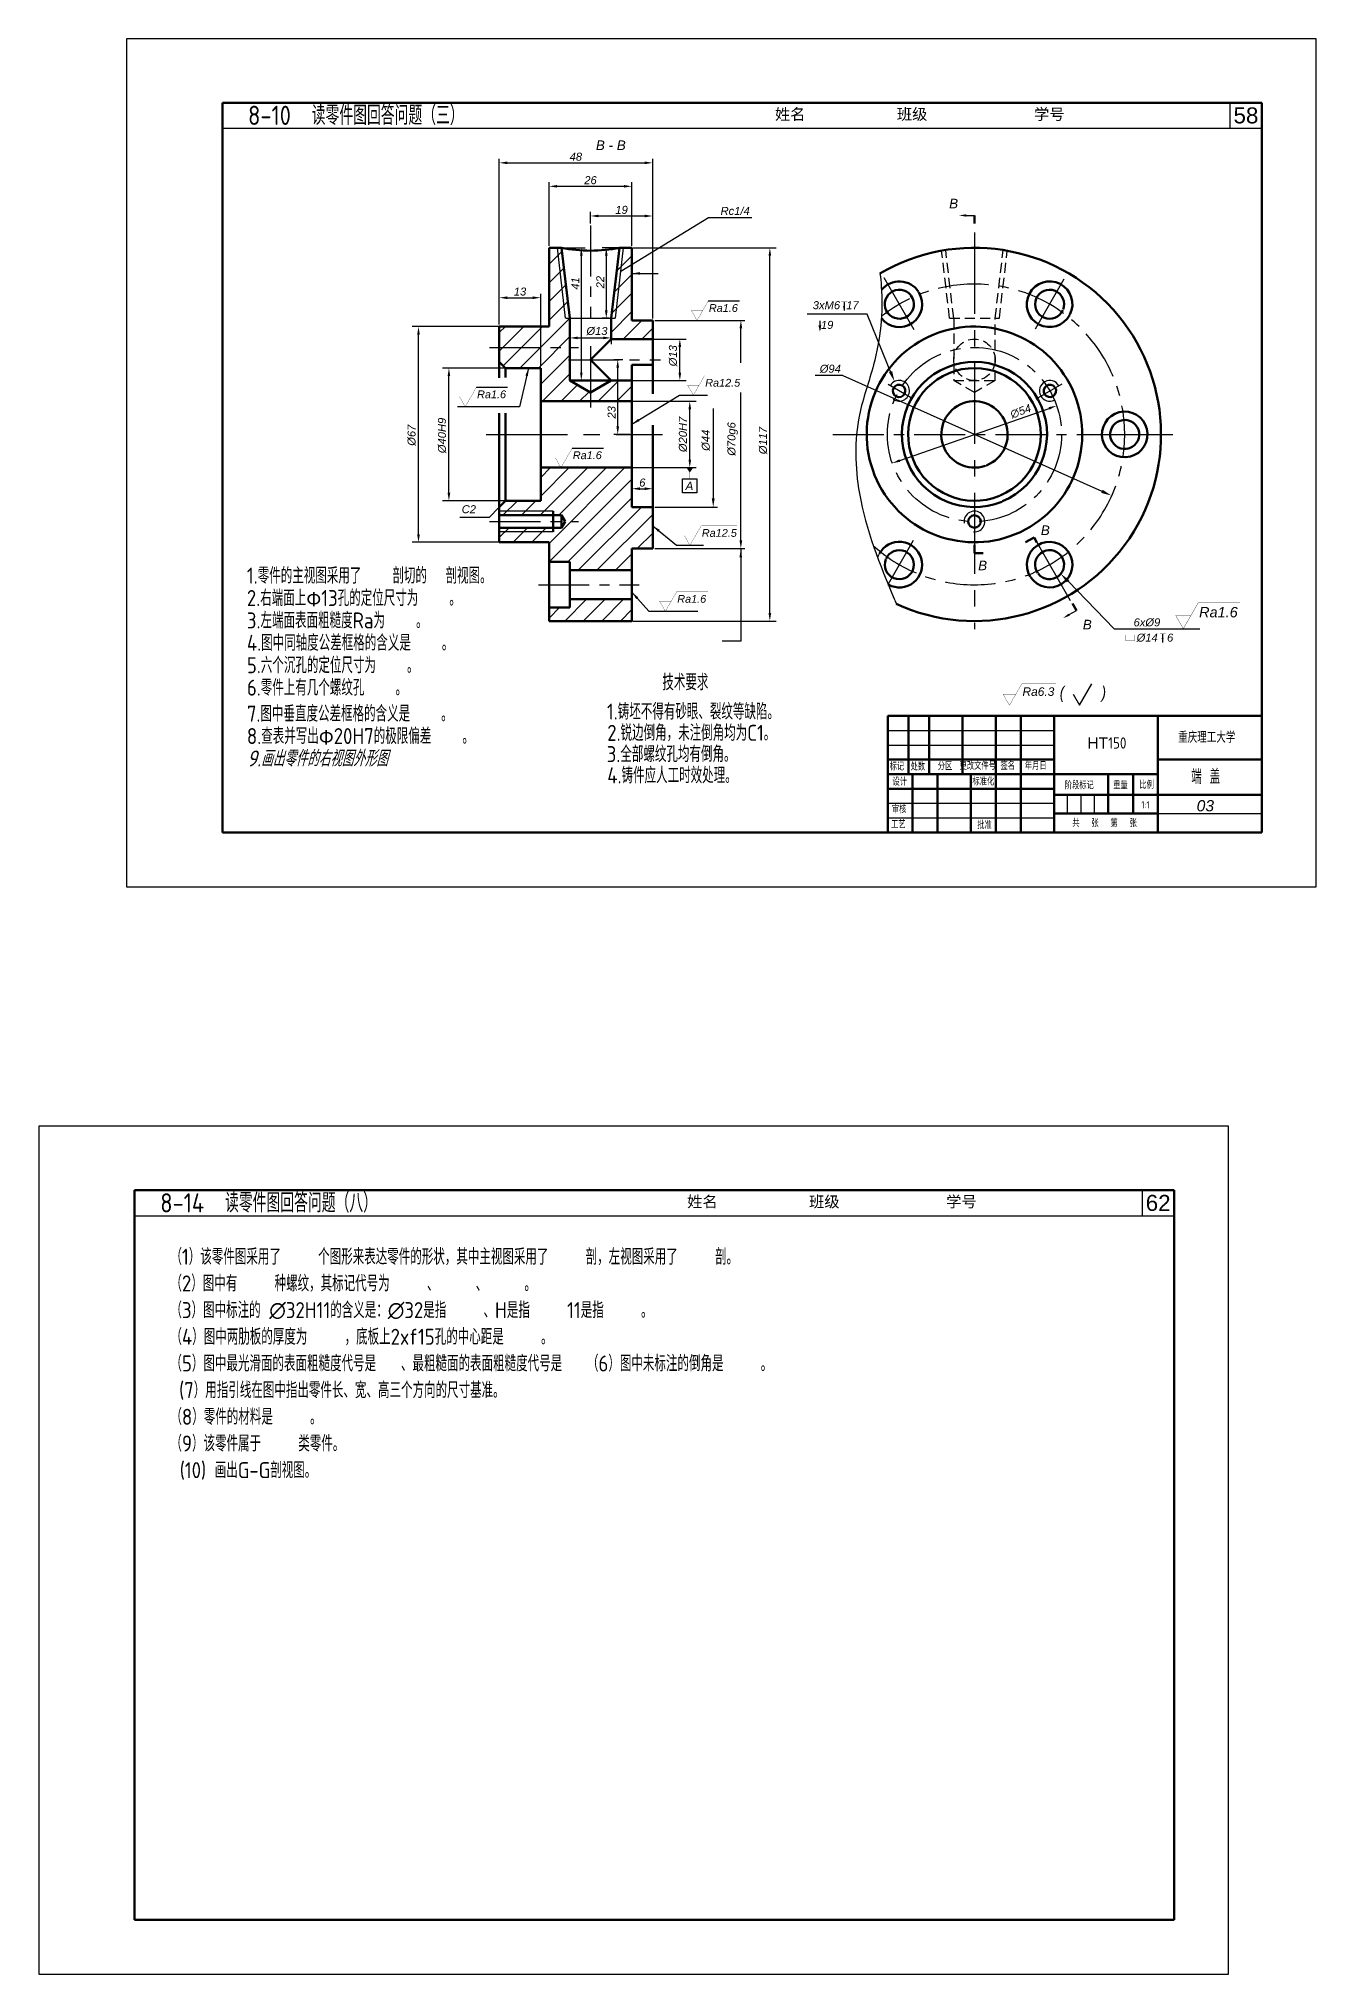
# Model space of a CAD drawing. Header units: millimetres. Extents: x 769 to 2439, y 381 to 1643.
# Drawn here: x 1188 to 1587, y 381 to 986 of the extents above; entities that cross this region are included whole.
import ezdxf

# ---------------------------------------------------------------- set-up
doc = ezdxf.new("R2010")
doc.units = ezdxf.units.MM
doc.linetypes.add('CENTER', pattern=[50.8, 31.75, -6.35, 6.35, -6.35])
doc.linetypes.add('HIDDEN', pattern=[9.525, 6.35, -3.175])
for name, color, linetype in [('7标注层', 7, 'Continuous'), ('ST尺寸', 7, 'Continuous'), ('ST虚线', 7, 'HIDDEN'), ('中心线', 250, 'CENTER'), ('尺寸标注', 250, 'Continuous'), ('文字', 7, 'Continuous'), ('标注', 250, 'Continuous'), ('答案细实线', 7, 'Continuous')]:
    doc.layers.add(name, color=color, linetype=linetype)
doc.layers.add('答案粗实线', color=7, linetype='Continuous', lineweight=60)
doc.layers.add('粗实线', color=7, linetype='Continuous', lineweight=50)
doc.styles.add('DIM', font='ariali.ttf')
doc.styles.add('汉字', font='gbenor.shx', dxfattribs={"height": 5, "bigfont": 'gbcbig.shx'})
doc.dimstyles.get("Standard").update_dxf_attribs({"dimtxt": 2.5, "dimasz": 2.5, "dimexe": 2, "dimexo": 0.0625, "dimgap": 0.5, "dimtad": 1, "dimdec": 0, "dimzin": 0, "dimdsep": 46, "dimtxsty": 'DIM', "dimcen": 0.09, "dimadec": 0, "dimazin": 0, "dimtfac": 1, "dimtdec": 0, "dimtofl": 0, "dimtmove": 0, "dimatfit": 3, "dimfxl": 0, "dimtolj": 1, "dimtzin": 0, "dimarcsym": 0})
doc.dimstyles.new('前缀Standard', dxfattribs={"dimtxt": 2.5, "dimasz": 2.5, "dimexe": 2, "dimexo": 0.2, "dimgap": 0.7, "dimtad": 1, "dimdec": 0, "dimzin": 0, "dimdsep": 46, "dimtxsty": 'DIM', "dimcen": 0.09, "dimadec": 0, "dimazin": 0, "dimtfac": 1, "dimtdec": 0, "dimtofl": 0, "dimtmove": 0, "dimatfit": 0, "dimfxl": 0, "dimtolj": 1, "dimtzin": 0, "dimarcsym": 0})

# ---------------------------------------------------------------- blocks, each defined once
blk = doc.blocks.new('*D44')
at = {"layer": '7标注层', "color": 0, "lineweight": -2, "ltscale": 0.8, "transparency": 16777216}
for p, q in [((1373.34, 872.5), (1393.22, 872.5)), ((1391.22, 854.26), (1391.22, 870)), ((1373.34, 851.76), (1393.22, 851.76))]:
    blk.add_line(p, q, dxfattribs=at)
at = {"layer": '7标注层', "color": 0, "ltscale": 0.8, "transparency": 16777216}
for points in [[(1390.81, 870), (1391.64, 870), (1391.22, 872.5)], [(1390.81, 854.26), (1391.64, 854.26), (1391.22, 851.76)]]:
    blk.add_solid(points, dxfattribs=at)
at = {"layer": 'Defpoints', "color": 0, "ltscale": 0.8, "transparency": 16777216}
for p in [(1373.14, 872.5), (1391.22, 872.5), (1373.14, 851.76)]:
    blk.add_point(p, dxfattribs=at)
at = {"layer": '7标注层', "color": 0, "ltscale": 0.8, "transparency": 16777216, "insert": (1389.1, 862.13), "char_height": 2.5, "attachment_point": 5, "rotation": 90, "style": 'DIM'}
blk.add_mtext('\\A1;%%c20H7', dxfattribs=at)
blk = doc.blocks.new('*D45')
at = {"layer": '7标注层', "color": 0, "lineweight": -2, "ltscale": 0.8, "transparency": 16777216}
for p, q in [((1333.41, 882.86), (1313.92, 882.86)), ((1315.92, 843.89), (1315.92, 880.36)), ((1333.41, 841.39), (1313.92, 841.39))]:
    blk.add_line(p, q, dxfattribs=at)
at = {"layer": '7标注层', "color": 0, "ltscale": 0.8, "transparency": 16777216}
for points in [[(1315.5, 880.36), (1316.33, 880.36), (1315.92, 882.86)], [(1315.5, 843.89), (1316.33, 843.89), (1315.92, 841.39)]]:
    blk.add_solid(points, dxfattribs=at)
at = {"layer": 'Defpoints', "color": 0, "ltscale": 0.8, "transparency": 16777216}
for p in [(1315.92, 882.86), (1333.61, 882.86), (1333.61, 841.39)]:
    blk.add_point(p, dxfattribs=at)
at = {"layer": '7标注层', "color": 0, "ltscale": 0.8, "transparency": 16777216, "insert": (1313.79, 861.8), "char_height": 2.5, "attachment_point": 5, "rotation": 90, "style": 'DIM'}
blk.add_mtext('\\A1;%%c40H9', dxfattribs=at)
blk = doc.blocks.new('*D46')
at = {"layer": '7标注层', "color": 0, "lineweight": -2, "ltscale": 0.8, "transparency": 16777216}
for p, q in [((1373.34, 920.45), (1418.25, 920.45)), ((1416.25, 806.31), (1416.25, 917.95)), ((1373.34, 803.81), (1418.25, 803.81))]:
    blk.add_line(p, q, dxfattribs=at)
at = {"layer": '7标注层', "color": 0, "ltscale": 0.8, "transparency": 16777216}
for points in [[(1415.84, 917.95), (1416.67, 917.95), (1416.25, 920.45)], [(1415.84, 806.31), (1416.67, 806.31), (1416.25, 803.81)]]:
    blk.add_solid(points, dxfattribs=at)
at = {"layer": 'Defpoints', "color": 0, "ltscale": 0.8, "transparency": 16777216}
for p in [(1373.14, 920.45), (1416.25, 920.45), (1373.14, 803.81)]:
    blk.add_point(p, dxfattribs=at)
at = {"layer": '7标注层', "color": 0, "ltscale": 0.8, "transparency": 16777216, "insert": (1414.13, 860.22), "char_height": 2.5, "attachment_point": 5, "rotation": 90, "style": 'DIM'}
blk.add_mtext('\\A1;%%c117', dxfattribs=at)
blk = doc.blocks.new('*D47')
at = {"layer": '7标注层', "color": 0, "lineweight": -2, "ltscale": 0.8, "transparency": 16777216}
for p, q in [((1331.47, 895.82), (1304.4, 895.82)), ((1306.4, 830.93), (1306.4, 893.32)), ((1331.47, 828.43), (1304.4, 828.43))]:
    blk.add_line(p, q, dxfattribs=at)
at = {"layer": '7标注层', "color": 0, "ltscale": 0.8, "transparency": 16777216}
for points in [[(1305.99, 893.32), (1306.82, 893.32), (1306.4, 895.82)], [(1305.99, 830.93), (1306.82, 830.93), (1306.4, 828.43)]]:
    blk.add_solid(points, dxfattribs=at)
at = {"layer": 'Defpoints', "color": 0, "ltscale": 0.8, "transparency": 16777216}
for p in [(1306.4, 895.82), (1331.67, 895.82), (1331.67, 828.43)]:
    blk.add_point(p, dxfattribs=at)
at = {"layer": '7标注层', "color": 0, "ltscale": 0.8, "transparency": 16777216, "insert": (1304.28, 861.88), "char_height": 2.5, "attachment_point": 5, "rotation": 90, "style": 'DIM'}
blk.add_mtext('\\A1;%%c67', dxfattribs=at)
blk = doc.blocks.new('*D48')
at = {"layer": '7标注层', "color": 0, "lineweight": -2, "ltscale": 0.8, "transparency": 16777216}
for p, q in [((1373.14, 851.13), (1373.14, 843.92)), ((1379.62, 851.13), (1379.62, 843.92)), ((1375.64, 845.17), (1377.12, 845.17))]:
    blk.add_line(p, q, dxfattribs=at)
at = {"layer": '7标注层', "color": 0, "ltscale": 0.8, "transparency": 16777216}
for points in [[(1375.64, 845.59), (1375.64, 844.75), (1373.14, 845.17)], [(1377.12, 845.59), (1377.12, 844.75), (1379.62, 845.17)]]:
    blk.add_solid(points, dxfattribs=at)
at = {"layer": 'Defpoints', "color": 0, "ltscale": 0.8, "transparency": 16777216}
for p in [(1373.14, 851.76), (1379.62, 851.76), (1379.62, 845.17)]:
    blk.add_point(p, dxfattribs=at)
at = {"layer": '7标注层', "color": 0, "ltscale": 0.8, "transparency": 16777216, "insert": (1376.38, 847.07), "char_height": 2.5, "attachment_point": 5, "style": 'DIM'}
blk.add_mtext('\\A1;6', dxfattribs=at)
blk = doc.blocks.new('*D49')
at = {"layer": '7标注层', "color": 0, "lineweight": -2, "ltscale": 0.8, "transparency": 16777216}
for p, q in [((1347.22, 921.07), (1347.22, 940.91)), ((1349.72, 939.66), (1370.64, 939.66)), ((1373.14, 921.07), (1373.14, 940.91))]:
    blk.add_line(p, q, dxfattribs=at)
at = {"layer": '7标注层', "color": 0, "ltscale": 0.8, "transparency": 16777216}
for points in [[(1349.72, 940.08), (1349.72, 939.25), (1347.22, 939.66)], [(1370.64, 940.08), (1370.64, 939.25), (1373.14, 939.66)]]:
    blk.add_solid(points, dxfattribs=at)
at = {"layer": 'Defpoints', "color": 0, "ltscale": 0.8, "transparency": 16777216}
for p in [(1373.14, 939.66), (1347.22, 920.45), (1373.14, 920.45)]:
    blk.add_point(p, dxfattribs=at)
at = {"layer": '7标注层', "color": 0, "ltscale": 0.8, "transparency": 16777216, "insert": (1360.18, 941.56), "char_height": 2.5, "attachment_point": 5, "style": 'DIM'}
blk.add_mtext('\\A1;26', dxfattribs=at)
blk = doc.blocks.new('*D50')
at = {"layer": '7标注层', "color": 0, "lineweight": -2, "ltscale": 0.8, "transparency": 16777216}
for p, q in [((1331.67, 897.01), (1331.67, 948.24)), ((1334.17, 946.99), (1377.12, 946.99)), ((1379.62, 898.39), (1379.62, 948.24))]:
    blk.add_line(p, q, dxfattribs=at)
at = {"layer": '7标注层', "color": 0, "ltscale": 0.8, "transparency": 16777216}
for points in [[(1334.17, 947.41), (1334.17, 946.58), (1331.67, 946.99)], [(1377.12, 947.41), (1377.12, 946.58), (1379.62, 946.99)]]:
    blk.add_solid(points, dxfattribs=at)
at = {"layer": 'Defpoints', "color": 0, "ltscale": 0.8, "transparency": 16777216}
for p in [(1379.62, 946.99), (1331.67, 896.39), (1379.62, 897.77)]:
    blk.add_point(p, dxfattribs=at)
at = {"layer": '7标注层', "color": 0, "ltscale": 0.8, "transparency": 16777216, "insert": (1355.6, 948.9), "char_height": 2.5, "attachment_point": 5, "style": 'DIM'}
blk.add_mtext('\\A1;48', dxfattribs=at)
blk = doc.blocks.new('*D51')
at = {"layer": '7标注层', "color": 0, "lineweight": -2, "ltscale": 0.8, "transparency": 16777216}
for p, q in [((1351.73, 920.45), (1358.56, 920.45)), ((1357.31, 917.95), (1357.31, 881.48)), ((1354.32, 878.98), (1358.56, 878.98))]:
    blk.add_line(p, q, dxfattribs=at)
at = {"layer": '7标注层', "color": 0, "ltscale": 0.8, "transparency": 16777216}
for points in [[(1356.9, 917.95), (1357.73, 917.95), (1357.31, 920.45)], [(1356.9, 881.48), (1357.73, 881.48), (1357.31, 878.98)]]:
    blk.add_solid(points, dxfattribs=at)
at = {"layer": 'Defpoints', "color": 0, "ltscale": 0.8, "transparency": 16777216}
for p in [(1351.11, 920.45), (1353.7, 878.98), (1357.31, 878.98)]:
    blk.add_point(p, dxfattribs=at)
at = {"layer": '7标注层', "color": 0, "ltscale": 0.8, "transparency": 16777216, "insert": (1355.43, 909.3), "char_height": 2.5, "attachment_point": 5, "rotation": 90, "style": 'DIM'}
blk.add_mtext('\\A1;41', dxfattribs=at)
blk = doc.blocks.new('*D52')
at = {"layer": '7标注层', "color": 0, "lineweight": -2, "ltscale": 0.8, "transparency": 16777216}
for p, q in [((1353.7, 898.22), (1353.7, 890.29)), ((1366.66, 898.22), (1366.66, 890.29)), ((1356.2, 892.29), (1364.16, 892.29))]:
    blk.add_line(p, q, dxfattribs=at)
at = {"layer": '7标注层', "color": 0, "ltscale": 0.8, "transparency": 16777216}
for points in [[(1356.2, 892.71), (1356.2, 891.88), (1353.7, 892.29)], [(1364.16, 892.71), (1364.16, 891.88), (1366.66, 892.29)]]:
    blk.add_solid(points, dxfattribs=at)
at = {"layer": 'Defpoints', "color": 0, "ltscale": 0.8, "transparency": 16777216}
for p in [(1353.7, 898.42), (1366.66, 898.42), (1366.66, 892.29)]:
    blk.add_point(p, dxfattribs=at)
at = {"layer": '7标注层', "color": 0, "ltscale": 0.8, "transparency": 16777216, "insert": (1362.2, 894.41), "char_height": 2.5, "attachment_point": 5, "style": 'DIM'}
blk.add_mtext('\\A1;%%c13', dxfattribs=at)
blk = doc.blocks.new('*D53')
at = {"layer": '7标注层', "color": 0, "lineweight": -2, "ltscale": 0.8, "transparency": 16777216}
for p, q in [((1331.67, 896.45), (1331.67, 906.1)), ((1334.17, 904.85), (1342.13, 904.85)), ((1344.63, 883.49), (1344.63, 906.1))]:
    blk.add_line(p, q, dxfattribs=at)
at = {"layer": '7标注层', "color": 0, "ltscale": 0.8, "transparency": 16777216}
for points in [[(1334.17, 905.26), (1334.17, 904.43), (1331.67, 904.85)], [(1342.13, 905.26), (1342.13, 904.43), (1344.63, 904.85)]]:
    blk.add_solid(points, dxfattribs=at)
at = {"layer": 'Defpoints', "color": 0, "ltscale": 0.8, "transparency": 16777216}
for p in [(1344.63, 904.85), (1331.67, 895.82), (1344.63, 882.86)]:
    blk.add_point(p, dxfattribs=at)
at = {"layer": '7标注层', "color": 0, "ltscale": 0.8, "transparency": 16777216, "insert": (1338.15, 906.75), "char_height": 2.5, "attachment_point": 5, "style": 'DIM'}
blk.add_mtext('\\A1;13', dxfattribs=at)
blk = doc.blocks.new('*D54')
at = {"layer": '7标注层', "color": 0, "lineweight": -2, "ltscale": 0.8, "transparency": 16777216}
for p, q in [((1370.3, 885.46), (1367.44, 885.46)), ((1368.69, 864.63), (1368.69, 882.96)), ((1372.51, 862.13), (1367.44, 862.13))]:
    blk.add_line(p, q, dxfattribs=at)
at = {"layer": '7标注层', "color": 0, "ltscale": 0.8, "transparency": 16777216}
for points in [[(1368.27, 882.96), (1369.11, 882.96), (1368.69, 885.46)], [(1368.27, 864.63), (1369.11, 864.63), (1368.69, 862.13)]]:
    blk.add_solid(points, dxfattribs=at)
at = {"layer": 'Defpoints', "color": 0, "ltscale": 0.8, "transparency": 16777216}
for p in [(1368.69, 885.46), (1370.93, 885.46), (1373.14, 862.13)]:
    blk.add_point(p, dxfattribs=at)
at = {"layer": '7标注层', "color": 0, "ltscale": 0.8, "transparency": 16777216, "insert": (1366.79, 869.04), "char_height": 2.5, "attachment_point": 5, "rotation": 90, "style": 'DIM'}
blk.add_mtext('\\A1;23', dxfattribs=at)
blk = doc.blocks.new('*D55')
at = {"layer": '7标注层', "color": 0, "lineweight": -2, "ltscale": 0.8, "transparency": 16777216}
for p, q in [((1379.82, 891.94), (1390.11, 891.94)), ((1388.11, 881.48), (1388.11, 889.44)), ((1373.34, 878.98), (1390.11, 878.98))]:
    blk.add_line(p, q, dxfattribs=at)
at = {"layer": '7标注层', "color": 0, "ltscale": 0.8, "transparency": 16777216}
for points in [[(1387.69, 889.44), (1388.53, 889.44), (1388.11, 891.94)], [(1387.69, 881.48), (1388.53, 881.48), (1388.11, 878.98)]]:
    blk.add_solid(points, dxfattribs=at)
at = {"layer": 'Defpoints', "color": 0, "ltscale": 0.8, "transparency": 16777216}
for p in [(1379.62, 891.94), (1388.11, 891.94), (1373.14, 878.98)]:
    blk.add_point(p, dxfattribs=at)
at = {"layer": '7标注层', "color": 0, "ltscale": 0.8, "transparency": 16777216, "insert": (1385.99, 886.71), "char_height": 2.5, "attachment_point": 5, "rotation": 90, "style": 'DIM'}
blk.add_mtext('\\A1;%%c13', dxfattribs=at)
blk = doc.blocks.new('*D56')
at = {"layer": '7标注层', "color": 0, "lineweight": -2, "ltscale": 0.8, "transparency": 16777216}
for p, q in [((1368.63, 920.45), (1363.87, 920.45)), ((1365.12, 917.95), (1365.12, 900.92)), ((1366.03, 898.42), (1363.87, 898.42))]:
    blk.add_line(p, q, dxfattribs=at)
at = {"layer": '7标注层', "color": 0, "ltscale": 0.8, "transparency": 16777216}
for points in [[(1364.7, 917.95), (1365.53, 917.95), (1365.12, 920.45)], [(1364.7, 900.92), (1365.53, 900.92), (1365.12, 898.42)]]:
    blk.add_solid(points, dxfattribs=at)
at = {"layer": 'Defpoints', "color": 0, "ltscale": 0.8, "transparency": 16777216}
for p in [(1369.25, 920.45), (1365.12, 898.42), (1366.66, 898.42)]:
    blk.add_point(p, dxfattribs=at)
at = {"layer": '7标注层', "color": 0, "ltscale": 0.8, "transparency": 16777216, "insert": (1363.24, 909.71), "char_height": 2.5, "attachment_point": 5, "rotation": 90, "style": 'DIM'}
blk.add_mtext('\\A1;22', dxfattribs=at)
blk = doc.blocks.new('*D57')
at = {"layer": '7标注层', "color": 0, "lineweight": -2, "ltscale": 0.8, "transparency": 16777216}
blk.add_line((1456.89, 853.97), (1503.56, 870.28), dxfattribs=at)
at = {"layer": '7标注层', "color": 0, "ltscale": 0.8, "transparency": 16777216}
for points in [[(1503.42, 870.67), (1503.69, 869.89), (1505.92, 871.1)], [(1456.75, 854.37), (1457.03, 853.58), (1454.53, 853.15)]]:
    blk.add_solid(points, dxfattribs=at)
at = {"layer": 'Defpoints', "color": 0, "ltscale": 0.8, "transparency": 16777216}
for p in [(1505.92, 871.1), (1454.53, 853.15)]:
    blk.add_point(p, dxfattribs=at)
at = {"layer": '7标注层', "color": 0, "ltscale": 0.8, "transparency": 16777216, "insert": (1494.69, 869.35), "char_height": 2.5, "attachment_point": 5, "rotation": 19.26109, "style": 'DIM'}
blk.add_mtext('\\A1;∅54', dxfattribs=at)
blk = doc.blocks.new('*D58')
at = {"layer": '7标注层', "color": 0, "lineweight": -2, "ltscale": 0.8, "transparency": 16777216}
for p, q in [((1360.18, 928.01), (1360.18, 931.64)), ((1379.62, 898.95), (1379.62, 931.64)), ((1362.68, 930.39), (1377.12, 930.39))]:
    blk.add_line(p, q, dxfattribs=at)
at = {"layer": '7标注层', "color": 0, "ltscale": 0.8, "transparency": 16777216}
for points in [[(1362.68, 930.8), (1362.68, 929.97), (1360.18, 930.39)], [(1377.12, 930.8), (1377.12, 929.97), (1379.62, 930.39)]]:
    blk.add_solid(points, dxfattribs=at)
at = {"layer": 'Defpoints', "color": 0, "ltscale": 0.8, "transparency": 16777216}
for p in [(1360.18, 927.39), (1379.62, 930.39), (1379.62, 898.33)]:
    blk.add_point(p, dxfattribs=at)
at = {"layer": '7标注层', "color": 0, "ltscale": 0.8, "transparency": 16777216, "insert": (1369.9, 932.29), "char_height": 2.5, "attachment_point": 5, "style": 'DIM'}
blk.add_mtext('\\A1;19', dxfattribs=at)

msp = doc.modelspace()

# ---------------------------------------------------------------- hatches: boundary and pattern name
at = {"layer": '7标注层', "ltscale": 0.8}
h = msp.add_hatch(dxfattribs=at)
h.set_pattern_fill('ANSI31', color=256, scale=1.296, style=0)
h.set_pattern_definition([(45, (1156.649, 765.471), (-2.9096, 2.9096), [])])
h.paths.add_polyline_path([(1373.139, 920.447), (1369.251, 920.447), (1366.659, 898.415), (1366.659, 891.935), (1379.619, 891.935), (1379.619, 897.767), (1373.139, 897.767)])
h.paths.add_polyline_path([(1353.699, 898.415), (1351.107, 920.447), (1347.219, 920.447), (1347.219, 895.823), (1331.667, 895.823), (1331.667, 884.807), (1333.611, 882.863), (1344.627, 882.863), (1344.627, 872.495), (1373.139, 872.495), (1373.139, 878.975), (1366.659, 878.975), (1360.179, 875.234), (1353.699, 878.975)])
h.paths.add_polyline_path([(1373.139, 851.759), (1344.627, 851.759), (1344.627, 841.391), (1333.611, 841.391), (1331.667, 839.447), (1331.667, 836.855), (1349.811, 836.855), (1351.107, 836.855), (1352.657, 834.911), (1351.107, 832.967), (1349.811, 832.967), (1331.667, 832.967), (1331.667, 828.431), (1347.219, 828.431), (1347.219, 822.275), (1353.699, 822.275), (1353.699, 819.683), (1373.139, 819.683), (1373.139, 826.487), (1379.619, 826.487), (1379.619, 839.447), (1375.731, 839.447, -0.4142136), (1373.139, 842.039)])
h.paths.add_polyline_path([(1373.139, 810.611), (1353.699, 810.611), (1353.699, 808.019), (1347.219, 808.019), (1347.219, 803.807), (1373.139, 803.807)])
at = {"layer": '答案细实线'}
msp.add_hatch(color=256, dxfattribs=at).paths.add_polyline_path([(1392.229, 851.759), (1390.216, 851.759), (1391.223, 850.234)])

# ---------------------------------------------------------------- linework, layer by layer
at = {"linetype": 'Continuous', "ltscale": 20}
for p, q in [((1439.446, 903.587), (1439.446, 900.833)), ((1431.899, 897.583), (1431.899, 894.829)), ((1539.053, 799.846), (1539.053, 797.092))]:
    msp.add_line(p, q, dxfattribs=at)
for points in [[(1439.446, 902.21, 0.63, 0, 0), (1439.446, 900.833, 0, 0, 0)], [(1431.899, 896.206, 0.9, 0, 0), (1431.899, 894.238, 0, 0, 0)], [(1539.053, 798.469, 0.63, 0, 0), (1539.053, 797.092, 0, 0, 0)]]:
    msp.add_lwpolyline(points, format="xyseb", dxfattribs=at)
at = {"ltscale": 0.8, "const_width": 0.389}
msp.add_lwpolyline([(1367.955, 898.415), (1352.403, 898.415)], dxfattribs=at)
msp.add_lwpolyline([(1450.386, 824.681, 0.038523), (1449.964, 823.669, 0.038523)], format="xyb", dxfattribs=at)
at = {"linetype": 'Continuous', "ltscale": 20, "const_width": 0.113}
msp.add_lwpolyline([(1527.572, 799.447), (1527.572, 797.59), (1530.288, 797.59), (1530.288, 799.467)], dxfattribs=at)
at = {"ltscale": 0.8}
for centre, radius, start, end in [((1503.795, 875.735), 1.944, 52.922341, 57.164154), ((1456.655, 875.735), 1.944, 172.922341, 177.164154), ((1480.225, 862.127), 10.368, 288.666558, 291.362617), ((1480.225, 862.127), 20.736, 292.139485, 292.833539), ((1480.225, 862.127), 22.68, 292.139485, 292.833539), ((1480.225, 862.127), 33.696, 292.139485, 292.264005)]:
    msp.add_arc(centre, radius, start, end, dxfattribs=at)
at = {"layer": '7标注层', "ltscale": 0.8}
for p, q in [((1369.686, 913.131), (1397.084, 929.872)), ((1397.084, 929.872), (1405.199, 929.872)), ((1405.199, 929.872), (1410.659, 929.872)), ((1477.663, 930.56), (1480.225, 930.56)), ((1380.244, 897.767), (1408.444, 897.767)), ((1407.194, 884.471), (1407.194, 895.267)), ((1438.041, 899.707), (1427.922, 899.707)), ((1446.696, 899.707), (1438.041, 899.707)), ((1454.54, 880.463), (1446.696, 899.707)), ((1439.112, 880.581), (1430.413, 880.581)), ((1439.112, 880.581), (1520.071, 844.355)), ((1407.194, 830.196), (1407.194, 875.273)), ((1328.488, 836.133), (1319.289, 836.133)), ((1331.667, 839.447), (1328.488, 836.133)), ((1407.194, 828.987), (1407.194, 830.196)), ((1380.244, 826.487), (1408.444, 826.487)), ((1509.479, 816.239), (1523.938, 801.43)), ((1509.849, 805.821), (1512.088, 807.066)), ((1523.938, 801.43), (1529.712, 801.43)), ((1529.712, 801.43), (1550.638, 801.43))]:
    msp.add_line(p, q, dxfattribs=at)
at = {"layer": '7标注层'}
for p, q in [((1396.994, 903.836), (1406.754, 903.836)), ((1324.517, 876.868), (1334.278, 876.868)), ((1354.448, 857.828), (1364.208, 857.828)), ((1511.066, 780.945), (1513.049, 777.511)), ((1513.049, 777.511), (1516.903, 784.187))]:
    msp.add_line(p, q, dxfattribs=at)
at = {"layer": '7标注层', "ltscale": 0.1}
for p, q in [((1398.555, 870.223), (1398.555, 842.147)), ((1380.294, 839.447), (1399.905, 839.447))]:
    msp.add_line(p, q, dxfattribs=at)
at = {"layer": '7标注层'}
for points, const_width in [([(1395.292, 900.889), (1391.687, 900.889), (1393.49, 897.767), (1396.994, 903.836)], 0.0778), ([(1394.145, 877.529), (1390.54, 877.529), (1392.342, 874.407), (1395.847, 880.477)], 0.0778), ([(1322.816, 873.921), (1319.211, 873.921), (1321.013, 870.799), (1324.517, 876.868)], 0.0778), ([(1352.746, 854.881), (1349.141, 854.881), (1350.944, 851.759), (1354.448, 857.828)], 0.0778), ([(1393.08, 830.607), (1389.475, 830.607), (1391.278, 827.485), (1394.782, 833.554)], 0.0778), ([(1385.401, 809.996), (1381.796, 809.996), (1383.599, 806.874), (1387.103, 812.943)], 0.0778), ([(1547.924, 805.592), (1543.118, 805.592), (1545.521, 801.43), (1550.193, 809.522)], 0.104), ([(1493.147, 780.945), (1489.182, 780.945), (1491.165, 777.511), (1495.019, 784.187)], 0.0855)]:
    msp.add_lwpolyline(points, dxfattribs=dict(at, const_width=const_width))
at = {"layer": '7标注层', "ltscale": 0.1}
msp.add_point((1398.555, 839.447), dxfattribs=at)
at = {"layer": '7标注层', "ltscale": 0.8}
for points in [[(1477.663, 930.935), (1477.663, 930.185), (1475.413, 930.56)], [(1406.777, 895.267), (1407.611, 895.267), (1407.194, 897.767)], [(1454.488, 881.924), (1453.488, 881.516), (1455.211, 878.719)], [(1520.291, 844.848), (1519.85, 843.862), (1523.028, 843.032)], [(1406.777, 828.987), (1407.611, 828.987), (1407.194, 826.487)], [(1509.093, 815.862), (1509.866, 816.616), (1507.216, 818.557)], [(1509.667, 806.149), (1510.031, 805.493), (1507.882, 804.727)]]:
    msp.add_solid(points, dxfattribs=at)
at = {"layer": '7标注层', "ltscale": 0.1}
msp.add_solid([(1398.105, 842.147), (1399.005, 842.147), (1398.555, 839.447)], dxfattribs=at)
at = {"layer": 'Defpoints', "color": 0, "linetype": 'ByBlock', "ltscale": 0.8}
for p in [(1379.619, 884.807), (1522.973, 842.642), (1379.619, 839.447), (1520.113, 837.306)]:
    msp.add_point(p, dxfattribs=at)
at = {"layer": 'ST虚线', "ltscale": 0.5}
for p, q in [((1472.449, 898.415), (1469.964, 919.537)), ((1473.745, 898.415), (1471.235, 919.75)), ((1486.705, 898.415), (1489.215, 919.75)), ((1488.001, 898.415), (1490.486, 919.537)), ((1472.449, 898.415), (1488.001, 898.415)), ((1473.745, 898.415), (1473.745, 878.975)), ((1486.705, 878.975), (1486.705, 898.415)), ((1473.745, 878.975), (1486.705, 878.975)), ((1480.225, 875.234), (1473.745, 878.975)), ((1486.705, 878.975), (1480.225, 875.234))]:
    msp.add_line(p, q, dxfattribs=at)
msp.add_circle((1480.225, 885.455), 6.48, dxfattribs=at)
at = {"layer": '中心线', "ltscale": 0.5}
for p, q in [((1360.179, 927.387), (1360.179, 898.415)), ((1328.628, 889.343), (1356.47, 889.343)), ((1353.302, 885.455), (1382.034, 885.455)), ((1435.991, 862.127), (1542.293, 862.127)), ((1328.628, 834.911), (1356.47, 834.911)), ((1343.896, 815.147), (1375.349, 815.147))]:
    msp.add_line(p, q, dxfattribs=at)
at = {"layer": '中心线', "ltscale": 0.8}
for p, q in [((1480.225, 925.212), (1480.225, 801.329)), ((1461.332, 894.85), (1451.992, 911.027)), ((1499.274, 895.122), (1508.309, 910.77)), ((1360.179, 889.681), (1360.179, 870.518)), ((1460.991, 873.232), (1453.195, 877.733)), ((1499.507, 873.26), (1507.636, 877.953)), ((1327.543, 862.127), (1382.726, 862.127)), ((1516.377, 862.127), (1540.165, 862.127)), ((1461.069, 828.948), (1453.225, 815.362)), ((1499.378, 828.952), (1510.195, 810.218))]:
    msp.add_line(p, q, dxfattribs=at)
at = {"layer": '中心线', "ltscale": 0.5}
msp.add_circle((1480.225, 862.127), 27.216, dxfattribs=at)
msp.add_arc((1480.225, 862.127), 46.98, 227.75994, 128.20637, dxfattribs=at)
at = {"layer": '标注', "color": 7}
msp.add_line((1537.603, 743.632), (1570.103, 743.632), dxfattribs=at)
at = {"layer": '答案粗实线', "ltscale": 0.8}
for p, q in [((1480.225, 930.56), (1480.225, 927.998)), ((1347.219, 920.447), (1347.219, 895.823)), ((1347.219, 920.447), (1351.107, 920.447)), ((1351.107, 920.447), (1353.699, 898.415)), ((1369.251, 920.447), (1366.659, 898.415)), ((1369.251, 920.447), (1373.139, 920.447)), ((1373.139, 920.447), (1373.139, 897.767)), ((1347.219, 895.823), (1331.667, 895.823)), ((1331.667, 895.823), (1331.667, 879.836)), ((1353.699, 898.415), (1353.699, 878.975)), ((1366.659, 898.415), (1366.659, 891.935)), ((1373.139, 897.767), (1379.619, 897.767)), ((1379.619, 897.767), (1379.619, 874.775)), ((1366.659, 891.935), (1360.179, 885.455)), ((1379.619, 891.935), (1366.659, 891.935)), ((1333.611, 882.863), (1331.667, 884.807)), ((1360.179, 885.455), (1366.659, 878.975)), ((1373.139, 839.447), (1373.139, 883.916)), ((1373.139, 883.916), (1379.619, 883.916)), ((1344.627, 882.863), (1333.611, 882.863)), ((1333.611, 882.863), (1333.611, 879.911)), ((1344.627, 872.495), (1344.627, 882.863)), ((1373.139, 878.975), (1353.699, 878.975)), ((1360.179, 875.234), (1353.699, 878.975)), ((1366.659, 878.975), (1360.179, 875.234)), ((1373.139, 872.495), (1344.627, 872.495)), ((1344.627, 872.495), (1344.627, 862.127)), ((1331.667, 868.736), (1331.667, 862.127)), ((1333.611, 868.811), (1333.611, 862.127)), ((1379.619, 826.487), (1379.619, 864.993)), ((1331.667, 828.431), (1331.667, 862.127)), ((1333.611, 841.391), (1333.611, 862.127)), ((1344.627, 851.759), (1344.627, 862.127)), ((1373.139, 851.759), (1344.627, 851.759)), ((1344.627, 851.759), (1344.627, 841.391)), ((1333.611, 841.391), (1331.667, 839.447)), ((1344.627, 841.391), (1333.611, 841.391)), ((1331.667, 836.855), (1349.811, 836.855)), ((1348.515, 836.855), (1348.515, 838.151)), ((1348.515, 836.855), (1348.515, 832.967)), ((1349.811, 836.855), (1351.107, 836.855)), ((1351.107, 836.855), (1351.107, 832.967)), ((1351.107, 836.855), (1352.254, 834.882)), ((1351.107, 832.967), (1352.254, 834.882)), ((1379.619, 839.447), (1373.139, 839.447)), ((1349.811, 832.967), (1331.667, 832.967)), ((1348.515, 832.967), (1348.515, 831.671)), ((1349.811, 832.967), (1351.107, 832.967)), ((1498.893, 829.939), (1496.152, 828.419)), ((1499.749, 828.31), (1498.893, 829.939)), ((1347.219, 828.431), (1331.667, 828.431)), ((1347.219, 803.807), (1347.219, 828.431)), ((1373.139, 803.807), (1373.139, 826.487)), ((1373.139, 826.487), (1379.619, 826.487)), ((1480.225, 827.638), (1480.225, 825.044)), ((1480.225, 825.044), (1482.957, 825.044)), ((1347.219, 822.275), (1353.699, 822.275)), ((1353.699, 822.275), (1353.699, 819.683)), ((1353.699, 810.611), (1353.699, 819.683)), ((1353.699, 819.683), (1373.139, 819.683)), ((1353.699, 808.019), (1353.699, 810.611)), ((1353.699, 810.611), (1373.139, 810.611)), ((1347.219, 808.019), (1353.699, 808.019)), ((1512.088, 807.066), (1510.843, 809.305)), ((1347.219, 803.807), (1373.139, 803.807))]:
    msp.add_line(p, q, dxfattribs=at)
for centre, radius, start, end in [((1360.179, 965.224), 45.687, 258.546719, 281.453281), ((1480.225, 862.127), 58.32, 245.223541, 120.436455), ((1456.735, 902.813), 7.128, 32.962644, 141.224744), ((1456.735, 902.813), 4.536, 38.257774, 36.552776), ((1503.715, 902.813), 7.128, 332.962644, 331.903914), ((1503.715, 902.813), 4.536, 338.257774, 336.552776), ((1456.735, 902.813), 7.128, 218.120659, 31.903914), ((1480.225, 862.127), 33.696, 292.264005, 292.139485), ((1480.225, 862.127), 22.68, 292.833539, 292.139485), ((1456.655, 875.735), 1.944, 177.164154, 172.922341), ((1480.225, 862.127), 20.736, 292.833539, 292.139485), ((1503.795, 875.735), 1.944, 57.164154, 52.922341), ((1480.225, 862.127), 10.368, 291.362617, 288.666558), ((1527.205, 862.127), 7.128, 272.962644, 271.903914), ((1527.205, 862.127), 4.536, 278.257774, 276.552776), ((1480.225, 834.911), 1.944, 297.164154, 292.922341), ((1480.225, 834.911), 1.944, 292.922341, 297.164154), ((1456.735, 821.441), 7.128, 241.108188, 151.903914), ((1456.735, 821.441), 4.536, 158.257774, 156.552776), ((1503.715, 821.441), 7.128, 212.962644, 211.903914), ((1503.715, 821.441), 4.536, 218.257774, 216.552776)]:
    msp.add_arc(centre, radius, start, end, dxfattribs=at)
at = {"layer": '答案细实线'}
for p, q in [((1587.103, 985.782), (1215.103, 985.782)), ((1215.103, 985.782), (1215.103, 720.782)), ((1587.103, 720.782), (1587.103, 985.782)), ((1560.103, 965.782), (1560.103, 957.782)), ((1245.103, 957.782), (1570.103, 957.782)), ((1453.103, 769.632), (1505.103, 769.632)), ((1453.103, 765.082), (1505.103, 765.082)), ((1453.103, 746.882), (1505.103, 746.882)), ((1509.328, 743.632), (1509.328, 749.482)), ((1513.553, 743.632), (1513.553, 749.482)), ((1517.778, 743.632), (1517.778, 749.482)), ((1453.103, 742.332), (1505.103, 742.332)), ((1215.103, 720.782), (1587.103, 720.782)), ((1559.656, 645.963), (1187.656, 645.963)), ((1187.656, 645.963), (1187.656, 380.963)), ((1559.656, 380.963), (1559.656, 645.963)), ((1532.656, 625.963), (1532.656, 617.963)), ((1217.656, 617.963), (1542.656, 617.963)), ((1187.656, 380.963), (1559.656, 380.963))]:
    msp.add_line(p, q, dxfattribs=at)
at = {"layer": '答案细实线', "ltscale": 0.8}
for p, q in [((1352.403, 898.415), (1349.811, 920.447)), ((1367.955, 898.415), (1370.547, 920.447)), ((1348.515, 838.151), (1331.667, 838.151)), ((1348.515, 831.671), (1331.667, 831.671))]:
    msp.add_line(p, q, dxfattribs=at)
at = {"layer": '答案细实线'}
for points, const_width in [([(1396.994, 903.836), (1406.754, 903.836)], 0.075), ([(1438.582, 903.587), (1440.446, 903.587)], 0.07), ([(1439.446, 903.587), (1439.446, 902.21)], 0.07), ([(1431.035, 897.583), (1432.9, 897.583)], 0.07), ([(1431.899, 897.583), (1431.899, 896.206)], 0.07), ([(1395.847, 880.477), (1407.032, 880.477)], 0.075), ([(1324.517, 876.868), (1334.278, 876.868)], 0.075), ([(1354.448, 857.828), (1364.208, 857.828)], 0.075), ([(1388.99, 843.866), (1388.99, 848.217), (1393.455, 848.217), (1393.455, 843.866), (1388.99, 843.866)], 0.08), ([(1390.216, 851.759), (1391.223, 850.234)], 0.08), ([(1390.216, 851.759), (1392.229, 851.759)], 0.08), ([(1392.229, 851.759), (1391.223, 850.234)], 0.08), ([(1391.223, 850.234), (1391.223, 848.217)], 0.08), ([(1394.782, 833.554), (1405.967, 833.554)], 0.075), ([(1387.103, 812.943), (1396.864, 812.943)], 0.075), ([(1550.193, 809.522), (1563.208, 809.522)], 0.1), ([(1538.189, 799.846), (1540.054, 799.846)], 0.07), ([(1539.053, 799.846), (1539.053, 798.469)], 0.07), ([(1495.019, 784.187), (1505.756, 784.187)], 0.0825), ([(1511.066, 780.945), (1513.049, 777.511), (1516.903, 784.187)], 0.075)]:
    msp.add_lwpolyline(points, dxfattribs=dict(at, const_width=const_width))
msp.add_lwpolyline([(1388.99, 848.217), (1393.455, 848.217), (1393.455, 843.866), (1388.99, 843.866)], close=True, dxfattribs=at)
at = {"layer": '答案细实线', "ltscale": 0.8}
for centre, start, end in [((1456.656, 875.775), 235.189136, 146.58752), ((1503.795, 875.735), 30, 296.58752), ((1480.225, 834.911), 265.189136, 188.439222)]:
    msp.add_arc(centre, 3.24, start, end, dxfattribs=at)
msp.add_open_spline([(1450.681, 912.41), (1450.853, 911.074), (1451.882, 901.577), (1450.199, 886.329), (1442.461, 865.838), (1443.165, 839.87), (1450.898, 820.92), (1455.564, 809.704), (1455.784, 809.175)], degree=3, knots=[5.9563888, 5.9563888, 5.9563888, 5.9563888, 9.0754918, 28.07733, 40.6403753, 59.5507384, 86.316922, 87.6412954, 87.6412954, 87.6412954, 87.6412954], dxfattribs=at)
at = {"layer": '粗实线'}
for p, q in [((1570.103, 965.782), (1245.103, 965.782)), ((1245.103, 965.782), (1245.103, 737.782)), ((1570.103, 737.782), (1570.103, 965.782)), ((1453.103, 737.782), (1453.103, 774.182)), ((1453.103, 774.182), (1570.103, 774.182)), ((1459.603, 755.982), (1459.603, 774.182)), ((1466.103, 755.982), (1466.103, 774.182)), ((1476.503, 755.982), (1476.503, 774.182)), ((1486.903, 755.982), (1486.903, 774.182)), ((1494.703, 755.982), (1494.703, 774.182)), ((1505.103, 737.782), (1505.103, 774.182)), ((1537.603, 737.782), (1537.603, 774.182)), ((1570.103, 774.182), (1570.103, 737.782)), ((1453.103, 760.532), (1505.103, 760.532)), ((1537.603, 760.532), (1570.103, 760.532)), ((1570.103, 760.532), (1547.361, 760.532)), ((1453.103, 755.982), (1537.603, 755.982)), ((1453.103, 751.432), (1505.103, 751.432)), ((1460.903, 737.782), (1460.903, 755.982)), ((1468.703, 737.782), (1468.703, 755.982)), ((1479.103, 737.782), (1479.103, 755.982)), ((1486.903, 737.782), (1486.903, 755.982)), ((1486.903, 737.782), (1486.903, 755.982)), ((1486.903, 737.782), (1486.903, 755.982)), ((1494.703, 737.782), (1494.703, 755.982)), ((1522.003, 743.632), (1522.003, 755.982)), ((1529.803, 743.632), (1529.803, 755.982)), ((1570.103, 749.482), (1505.103, 749.482)), ((1537.603, 743.632), (1505.103, 743.632)), ((1245.103, 737.782), (1570.103, 737.782)), ((1570.103, 737.782), (1453.103, 737.782)), ((1542.656, 625.963), (1217.656, 625.963)), ((1217.656, 625.963), (1217.656, 397.963)), ((1542.656, 397.963), (1542.656, 625.963)), ((1217.656, 397.963), (1542.656, 397.963))]:
    msp.add_line(p, q, dxfattribs=at)

# ---------------------------------------------------------------- texts
at = {"layer": '7标注层', "ltscale": 0.8, "style": 'DIM'}
for s, height, p in [('B - B', 3, (1361.88, 950.995)), ('B', 3, (1472.303, 932.775)), ('%%c94', 2.5, (1431.861, 881.412)), ('B', 3, (1500.976, 830.689)), ('B', 3, (1481.376, 819.683)), ('6x%%c9', 2.5, (1529.964, 802.163)), ('B', 3, (1514.101, 801.207)), ('      %%c14   6', 2.5, (1525.098, 797.387))]:
    msp.add_text(s, height=height, dxfattribs=at).set_placement(p)
at = {"layer": '7标注层', "style": 'DIM'}
for s, height, p in [('Ra1.6', 2.43, (1397.188, 900.419)), ('Ra12.5', 2.43, (1396.041, 877.06)), ('Ra1.6', 2.43, (1324.712, 873.451)), ('Ra1.6', 2.43, (1354.642, 854.411)), ('A', 2.592, (1389.902, 844.771)), ('Ra12.5', 2.43, (1394.976, 830.137)), ('Ra1.6', 2.43, (1387.297, 809.526)), ('Ra1.6', 3.24, (1550.453, 804.966)), ('Ra6.3', 2.673, (1495.233, 780.428))]:
    msp.add_text(s, height=height, dxfattribs=at).set_placement(p)
at = {"layer": '7标注层', "style": 'DIM', "width": 0.8}
msp.add_text('      (          )', height=3.75, dxfattribs=at).set_placement((1499.93, 779.665))
at = {"layer": '7标注层', "ltscale": 0.8, "char_height": 2.5, "style": 'DIM'}
for s, insert, attachment_point in [('\\A1;Rc1/4', (1400.846, 931.942), 4), ('3xM6  17', (1444.037, 902.492), 6), ('  19', (1436.1, 896.343), 6), ('C2', (1319.92, 838.741), 4)]:
    msp.add_mtext(s, dxfattribs=dict(at, insert=insert, attachment_point=attachment_point))
at = {"layer": '7标注层', "ltscale": 0.8, "char_height": 2.5, "attachment_point": 5, "rotation": 90, "style": 'DIM'}
for s, insert in [('%%c70g6', (1404.628, 860.702)), ('%%c44', (1396.26, 860.308))]:
    msp.add_mtext(s, dxfattribs=dict(at, insert=insert))
at = {"layer": 'ST尺寸', "insert": (1228.851, 607.671), "char_height": 5, "width": 215.45238, "attachment_point": 1, "style": '汉字'}
msp.add_mtext('（1）该零件图采用了{\\fArial|b0|i0|c0|p34;\\L      }个图形来表达零件的形状，其中主视图采用了{\\fArial|b0|i0|c134|p34;\\L      }剖，左视图采用了{\\fArial|b0|i0|c134|p34;\\L      }剖。{\\L\\P}（2）图中有{\\fArial|b0|i0|c134|p34;\\L      }种螺纹，其标记代号为{\\fArial|b0|i0|c134|p34;\\L      }、{\\fArial|b0|i0|c134|p34;\\L      }、{\\fArial|b0|i0|c134|p34;\\L      }。\\P（3）图中标注的 ∅32H11的含义是：∅32是指{\\fArial|b0|i0|c134|p34;\\L      }、H是指{\\fArial|b0|i0|c134|p34;\\L      }11是指{\\fArial|b0|i0|c134|p34;\\L      }。\\P（4）图中两肋板的厚度为{\\fArial|b0|i0|c134|p34;\\L      }，底板上2xf15孔的中心距是{\\fArial|b0|i0|c134|p34;\\L      }。\\P（5）图中最光滑面的表面粗糙度代号是{\\fArial|b0|i0|c134|p34;\\L    }、最粗糙面的表面粗糙度代号是{\\fArial|b0|i0|c134|p34;\\L    }（6）图中未标注的倒角是{\\fArial|b0|i0|c134|p34;\\L      }。\\P (7）用指引线在图中指出零件长、宽、高三个方向的尺寸基准。\\P（8）零件的材料是{\\fArial|b0|i0|c134|p34;\\L      }。\\P（9）该零件属于{\\fArial|b0|i0|c134|p34;\\L      }类零件。\\P\\pi2.917;(10) 画出G-G剖视图。', dxfattribs=at)
at = {"layer": '尺寸标注', "color": 7, "char_height": 5, "width": 10, "attachment_point": 5}
for s, insert in [('{\\fArial|b0|i0|c0|p34;58}', (1565.103, 961.782)), ('{\\fArial|b0|i0|c0|p34;62}', (1537.656, 621.963))]:
    msp.add_mtext(s, dxfattribs=dict(at, insert=insert))
at = {"layer": '文字', "color": 7, "style": '汉字'}
for s, p in [(' 技术要求', (1379.931, 782.182)), ('1.铸坯不得有砂眼、裂纹等缺陷。', (1365.321, 773.023)), ('2.锐边倒角，未注倒角均为C1。', (1365.414, 766.381)), ('3.全部螺纹孔均有倒角。', (1365.259, 759.739)), ('4.铸件应人工时效处理。', (1365.43, 753.097))]:
    msp.add_text(s, height=5, dxfattribs=at).set_placement(p)
at = {"layer": '文字', "color": 7, "char_height": 6, "width": 313.5, "attachment_point": 4, "style": '汉字'}
for s, insert in [('  8-10  读零件图回答问题（三）', (1246.603, 961.782)), ('  8-14  读零件图回答问题（八）     ', (1219.156, 621.963))]:
    msp.add_mtext(s, dxfattribs=dict(at, insert=insert))
at = {"layer": '文字', "color": 7, "char_height": 3.5, "width": 313.5, "attachment_point": 4}
for insert in [(1413.077, 962.009), (1385.631, 622.19)]:
    msp.add_mtext('{\\fSimSun|b0|i0|c134|p2;  姓名            班级              学号}', dxfattribs=dict(at, insert=insert))
at = {"layer": '文字', "color": 7, "char_height": 5, "attachment_point": 1, "style": '汉字'}
for s, insert in [('1.零件的主视图采用了{\\fArial|b0|i0|c0|p34;\\L     }剖切的{\\fArial|b0|i0|c134|p34;\\L   }剖视图。', (1252.755, 820.507)), ('2.右端面上{\\fFangSong_GB2312|b0|i0|c0|p0;\\H0.8571x;Φ}13孔的定位尺寸为{\\fArial|b0|i0|c134|p34;\\L     }。                   {\\L                     }', (1252.755, 813.507)), ('3.左端面表面粗糙度Ra为{\\fArial|b0|i0|c134|p34;\\L     }。', (1252.755, 806.507)), ('4.图中同轴度公差框格的含义是{\\fArial|b0|i0|c134|p34;\\L     }。', (1252.755, 799.507)), ('5.六个沉孔的定位尺寸为{\\fArial|b0|i0|c134|p34;\\L     }。', (1252.755, 792.507)), ('6.零件上有几个螺纹孔{\\fArial|b0|i0|c134|p34;\\L     }。', (1252.755, 785.507)), ('7.图中垂直度公差框格的含义是{\\fArial|b0|i0|c134|p34;\\L     }。', (1252.755, 777.368)), ('8.查表并写出{\\fFangSong_GB2312|b0|i0|c0|p0;\\H0.8571x;Φ}20H7的极限偏差{\\fArial|b0|i0|c134|p34;\\L     }。', (1252.755, 770.368)), ('{\\Fgbeitc,gbcbig|c134;9.画出零件的右视图外形图}', (1252.755, 763.368))]:
    msp.add_mtext(s, dxfattribs=dict(at, insert=insert))
at = {"layer": '文字', "attachment_point": 5}
for s, insert, char_height, style in [('重庆理工大学', (1552.861, 767.51), 3.5, '汉字'), ('标记', (1455.984, 758.305), 2.275, '汉字'), ('处数', (1462.522, 758.249), 2.275, '汉字'), ('分区', (1471.016, 758.361), 2.275, '汉字'), ('更改文件号', (1481.258, 758.499), 2.275, '汉字'), ('签名', (1490.619, 758.499), 2.275, '汉字'), ('年月日', (1499.395, 758.499), 2.275, '汉字'), ('设计', (1456.864, 753.5), 2.275, '汉字'), ('标准化', (1483.013, 753.585), 2.275, '汉字'), ('阶段标记', (1512.998, 752.416), 2.275, '汉字'), ('重量', (1525.869, 752.416), 2.275, '汉字'), ('比例', (1534.06, 752.562), 2.275, '汉字'), ('审核', (1456.666, 744.921), 2.275, '汉字'), ('1:1', (1533.694, 746.397), 2.275, '汉字'), ('03', (1552.411, 746.086), 3.5, 'DIM'), ('工艺', (1456.433, 740.203), 2.275, '汉字'), ('批准', (1483.369, 739.974), 2.275, '汉字'), ('共   张   第   张', (1520.896, 740.577), 2.275, '汉字')]:
    msp.add_mtext(s, dxfattribs=dict(at, insert=insert, char_height=char_height, style=style))
at = {"layer": '文字', "attachment_point": 1, "style": '汉字'}
for s, insert, char_height, width in [('{\\fArial|b0|i0|c0|p32;HT}150', (1515.517, 767.458), 3.5, 20.04058), ('端 盖', (1548.02, 757.479), 4.55, 4.618527782440651e-14)]:
    msp.add_mtext(s, dxfattribs=dict(at, insert=insert, char_height=char_height, width=width))

# ---------------------------------------------------------------- dimensions: what is measured, and where the dimension line sits
at = {"layer": '7标注层', "ltscale": 0.8}
for base, p1, p2, dimstyle, override, picture, middle in [((1379.619, 946.994), (1331.667, 896.386), (1379.619, 897.767), 'Standard', {"dimexe": 1.25, "dimexo": 0.625, "dimgap": 0.625, "dimzin": 8, "dimlunit": 6, "dimcen": 2.5, "dimtofl": 1, "dimatfit": 2}, '*D50', (1355.596, 946.994)), ((1366.659, 892.292), (1353.699, 898.415), (1366.659, 898.415), '前缀Standard', {"dimpost": '%%c<>'}, '*D52', (1362.201, 892.292))]:
    dim = msp.add_linear_dim(base=base, p1=p1, p2=p2, dimstyle=dimstyle, override=override, dxfattribs=at)
    dim.commit()
    dim.dimension.update_dxf_attribs({"geometry": picture, "text_midpoint": middle, "dimtype": 160})
for base, p1, p2, picture, middle in [((1373.139, 939.662), (1347.219, 920.447), (1373.139, 920.447), '*D49', (1360.179, 941.564)), ((1379.619, 930.386), (1360.179, 927.387), (1379.619, 898.33), '*D58', (1369.899, 932.287)), ((1344.627, 904.845), (1331.667, 895.823), (1344.627, 882.863), '*D53', (1338.147, 906.747)), ((1379.619, 845.17), (1373.139, 851.759), (1379.619, 851.759), '*D48', (1376.379, 847.072))]:
    dim = msp.add_linear_dim(base=base, p1=p1, p2=p2, dimstyle='Standard', override={"dimexe": 1.25, "dimexo": 0.625, "dimgap": 0.625, "dimzin": 8, "dimlunit": 6, "dimcen": 2.5, "dimtofl": 1, "dimatfit": 2}, dxfattribs=at)
    dim.commit()
    dim.dimension.update_dxf_attribs({"geometry": picture, "text_midpoint": middle})
for base, p1, p2, dimstyle, override, picture, middle in [((1357.314, 878.975), (1351.107, 920.447), (1353.699, 878.975), 'Standard', {"dimexe": 1.25, "dimexo": 0.625, "dimgap": 0.625, "dimzin": 8, "dimlunit": 6, "dimcen": 2.5, "dimtofl": 1, "dimatfit": 2}, '*D51', (1357.314, 909.295)), ((1365.117, 898.415), (1369.251, 920.447), (1366.659, 898.415), 'Standard', {"dimexe": 1.25, "dimexo": 0.625, "dimgap": 0.625, "dimzin": 8, "dimlunit": 6, "dimcen": 2.5, "dimtofl": 1, "dimatfit": 2}, '*D56', (1365.117, 909.708)), ((1416.252, 920.447), (1373.139, 803.807), (1373.139, 920.447), '前缀Standard', {"dimpost": '%%c<>'}, '*D46', (1416.252, 860.222)), ((1306.402, 895.823), (1331.667, 828.431), (1331.667, 895.823), '前缀Standard', {"dimpost": '%%c<>'}, '*D47', (1306.402, 861.884)), ((1388.11, 891.935), (1373.139, 878.975), (1379.619, 891.935), '前缀Standard', {"dimpost": '%%c<>'}, '*D55', (1388.11, 886.709)), ((1368.69, 885.455), (1373.139, 862.127), (1370.927, 885.455), 'Standard', {"dimtxt": 2.5, "dimasz": 2.5, "dimexe": 1.25, "dimexo": 0.625, "dimgap": 0.625, "dimtad": 1, "dimtih": 0, "dimtoh": 0, "dimdec": 0, "dimzin": 8, "dimlunit": 6, "dimtxsty": 'DIM', "dimcen": 2.5, "dimtofl": 1, "dimatfit": 2}, '*D54', (1368.69, 869.041))]:
    dim = msp.add_linear_dim(base=base, p1=p1, p2=p2, angle=90, dimstyle=dimstyle, override=override, dxfattribs=at)
    dim.commit()
    dim.dimension.update_dxf_attribs({"geometry": picture, "text_midpoint": middle, "dimtype": 160})
dim = msp.add_linear_dim(base=(1315.916, 882.863), p1=(1333.611, 841.391), p2=(1333.611, 882.863), angle=90, text='%%c40H9', dimstyle='前缀Standard', override={"dimpost": '%%c<>'}, dxfattribs=at)
dim.commit()
dim.dimension.update_dxf_attribs({"geometry": '*D45', "text_midpoint": (1315.916, 861.799), "dimtype": 160})
dim = msp.add_linear_dim(base=(1391.223, 872.495), p1=(1373.139, 851.759), p2=(1373.139, 872.495), angle=90, text='%%c20H7', dimstyle='前缀Standard', override={"dimpost": '%%c<>'}, dxfattribs=at)
dim.commit()
dim.dimension.update_dxf_attribs({"geometry": '*D44', "text_midpoint": (1389.1, 862.127)})
dim = msp.add_diameter_dim_2p(p1=(1454.532, 853.149), p2=(1505.917, 871.105), dimstyle='Standard', override={"dimexe": 1.25, "dimexo": 0.625, "dimgap": 0.625, "dimzin": 8, "dimlunit": 6, "dimcen": 2.5, "dimtofl": 1, "dimatfit": 2}, dxfattribs=at)
dim.commit()
dim.dimension.update_dxf_attribs({"geometry": '*D57', "text_midpoint": (1495.363, 867.417), "dimtype": 163})

# ---------------------------------------------------------------- leaders
for points in [[(1373.139, 912.428), (1381.379, 912.428)], [(1407.148, 826.21), (1407.148, 797.48), (1401.391, 797.48)]]:
    msp.add_leader(points, dimstyle='Standard', override={"dimtxt": 3, "dimasz": 2.5, "dimexe": 1.25, "dimexo": 0.625, "dimgap": 0.625, "dimtad": 1, "dimtih": 0, "dimtoh": 0, "dimdec": 0, "dimzin": 8, "dimtxsty": 'DIM', "dimcen": 2.5, "dimtofl": 1}, dxfattribs=at)
at = {"layer": '答案细实线'}
for points in [[(1340.806, 882.863), (1338.003, 870.799), (1318.625, 870.799)], [(1373.139, 865.318), (1387.958, 874.407), (1396.727, 874.407)], [(1379.619, 833.598), (1387.075, 827.485), (1395.481, 827.485)], [(1373.139, 812.825), (1378.412, 806.874), (1393.779, 806.874)]]:
    msp.add_leader(points, dimstyle='Standard', override={"dimgap": 0.09, "dimtad": 0}, dxfattribs=at)

doc.saveas('drawing.dxf')
